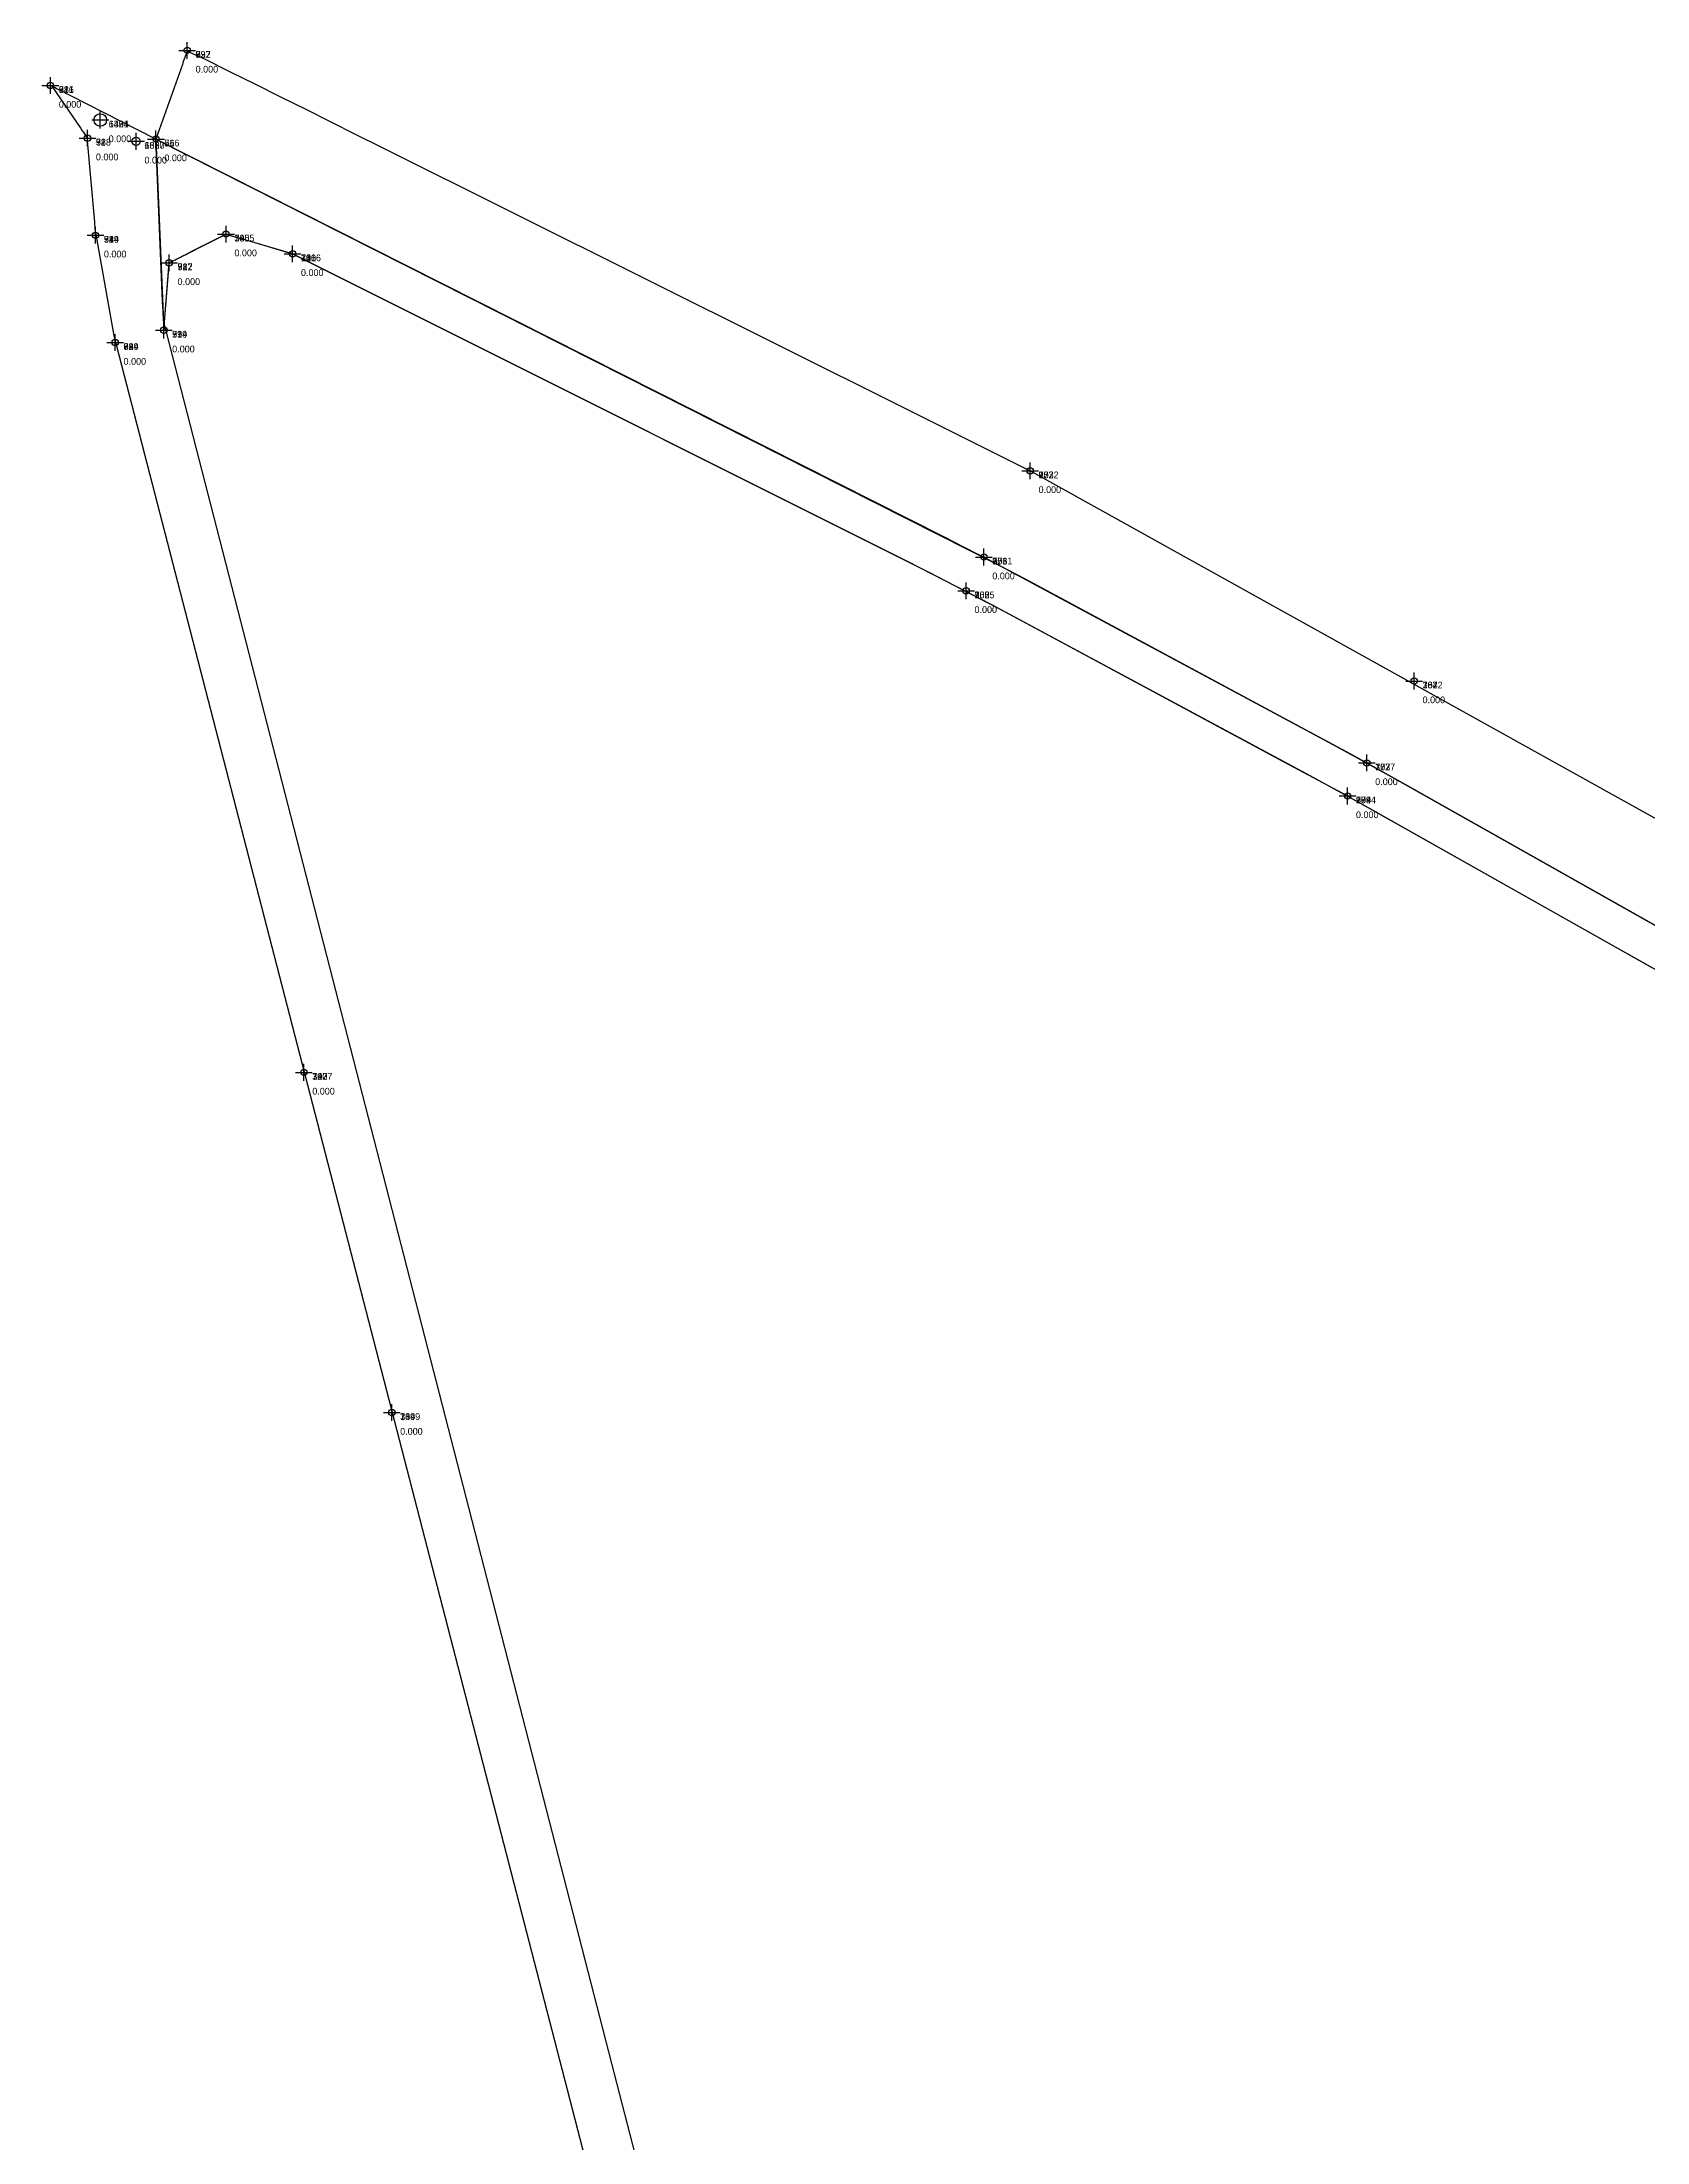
# Model space of a CAD drawing. Header units: metres. Extents: x 581016 to 32581287, y 5319908 to 5321142.
# Drawn here: x 581204.7 to 581395.8, y 5320891.9 to 5321141.8 of the extents above; entities that cross this region are included whole.
import ezdxf
from ezdxf.enums import TextEntityAlignment as Align

# ---------------------------------------------------------------- set-up
doc = ezdxf.new("R2010")
doc.units = ezdxf.units.M
doc.header["$PDMODE"] = 2
doc.header["$PDSIZE"] = 1
for name, color, linetype in [('AufnahmepunktUTMdxf', 7, 'Continuous'), ('Flurstuecksgrenzedxf', 7, 'Continuous'), ('Grenzpunktdxf', 7, 'Continuous'), ('PointHeights', 7, 'Continuous'), ('PointNames', 7, 'Continuous'), ('UmringPStrassenverkehrdxf', 7, 'Continuous'), ('UmringspolygonWegdxf', 7, 'Continuous'), ('Versicherungspunktdxf', 7, 'Continuous')]:
    doc.layers.add(name, color=color, linetype=linetype)

msp = doc.modelspace()

# ---------------------------------------------------------------- linework, layer by layer
at = {"layer": 'AufnahmepunktUTMdxf', "color": 178}
msp.add_circle((581211.66, 5321132.5), 0.75, dxfattribs=at)
msp.add_circle((581211.66, 5321132.5), 0.75, dxfattribs=at)
at = {"layer": 'AufnahmepunktUTMdxf', "linetype": 'Continuous'}
msp.add_point((581211.66, 5321132.5), dxfattribs=at)
msp.add_point((581211.66, 5321132.5), dxfattribs=at)
msp.add_point((581211.66, 5321132.5), dxfattribs=at)
msp.add_point((581211.66, 5321132.5), dxfattribs=at)
at = {"layer": 'Flurstuecksgrenzedxf', "color": 178}
for points in [[(581415.76, 5321038.8), (581322.56, 5321090.63), (581307.86, 5321097.97), (581245.11, 5321129.26), (581242.12, 5321130.75), (581239.14, 5321132.24), (581236.15, 5321133.73), (581233.16, 5321135.22), (581230.17, 5321136.71), (581227.18, 5321138.2), (581224.2, 5321139.69), (581221.98, 5321140.7), (581221.87, 5321140.38), (581221.76, 5321140.07), (581221.65, 5321139.75), (581221.54, 5321139.44), (581221.43, 5321139.12), (581218.29, 5321130.23), (581318.77, 5321079.45), (581325.56, 5321075.8), (581359.49, 5321057.56), (581366.09, 5321053.92), (581398.37, 5321035.73)], [(581415.76, 5321038.8), (581322.56, 5321090.63), (581307.86, 5321097.97), (581245.11, 5321129.26), (581242.12, 5321130.75), (581239.14, 5321132.24), (581236.15, 5321133.73), (581233.16, 5321135.22), (581230.17, 5321136.71), (581227.18, 5321138.2), (581224.2, 5321139.69), (581221.98, 5321140.7), (581221.87, 5321140.38), (581221.76, 5321140.07), (581221.65, 5321139.75), (581221.54, 5321139.44), (581221.43, 5321139.12), (581218.29, 5321130.23), (581318.77, 5321079.45), (581325.56, 5321075.8), (581359.49, 5321057.56), (581366.09, 5321053.92), (581398.37, 5321035.73)], [(581275.69, 5320889.06), (581272.55, 5320901.19), (581219.17, 5321108.62), (581219.13, 5321109.76), (581219.08, 5321110.89), (581218.29, 5321130.23), (581208.07, 5321135.41), (581207.9, 5321135.5), (581207.73, 5321135.58), (581207.56, 5321135.67), (581207.4, 5321135.75), (581207.23, 5321135.84), (581207.06, 5321135.92), (581206.89, 5321136.01), (581206.73, 5321136.09), (581206.56, 5321136.18), (581206.39, 5321136.26), (581206.22, 5321136.35), (581206.06, 5321136.43), (581205.89, 5321136.52), (581209.34, 5321131.47), (581209.43, 5321131.34), (581209.52, 5321131.22), (581209.61, 5321131.09), (581209.7, 5321130.97), (581209.79, 5321130.84), (581209.87, 5321130.72), (581209.96, 5321130.59), (581210.05, 5321130.47), (581210.96, 5321120.32), (581211.03, 5321119.55), (581213.12, 5321107.71), (581213.27, 5321106.86), (581368.81, 5320505.14)], [(581275.69, 5320889.06), (581272.55, 5320901.19), (581219.17, 5321108.62), (581219.13, 5321109.76), (581219.08, 5321110.89), (581218.29, 5321130.23), (581208.07, 5321135.41), (581207.9, 5321135.5), (581207.73, 5321135.58), (581207.56, 5321135.67), (581207.4, 5321135.75), (581207.23, 5321135.84), (581207.06, 5321135.92), (581206.89, 5321136.01), (581206.73, 5321136.09), (581206.56, 5321136.18), (581206.39, 5321136.26), (581206.22, 5321136.35), (581206.06, 5321136.43), (581205.89, 5321136.52), (581209.34, 5321131.47), (581209.43, 5321131.34), (581209.52, 5321131.22), (581209.61, 5321131.09), (581209.7, 5321130.97), (581209.79, 5321130.84), (581209.87, 5321130.72), (581209.96, 5321130.59), (581210.05, 5321130.47), (581210.96, 5321120.32), (581211.03, 5321119.55), (581213.12, 5321107.71), (581213.27, 5321106.86), (581368.81, 5320505.14)], [(581396.83, 5321036.6), (581363.59, 5321055.33), (581356.66, 5321059.08), (581321.71, 5321077.87), (581312.25, 5321082.8), (581218.29, 5321130.23), (581219.22, 5321107.48), (581219.86, 5321115.5), (581226.31, 5321118.76), (581226.53, 5321118.87), (581226.78, 5321118.88), (581227.04, 5321118.8), (581227.3, 5321118.72), (581227.56, 5321118.64), (581227.82, 5321118.57), (581228.08, 5321118.49), (581228.34, 5321118.41), (581228.6, 5321118.34), (581228.86, 5321118.26), (581229.12, 5321118.18), (581229.38, 5321118.1), (581234.5, 5321116.59), (581246.31, 5321110.69), (581307.78, 5321079.94), (581317.76, 5321074.83), (581352.57, 5321056.12), (581359.53, 5321052.38), (581392.72, 5321033.71), (581399.35, 5321029.97)], [(581396.83, 5321036.6), (581363.59, 5321055.33), (581356.66, 5321059.08), (581321.71, 5321077.87), (581312.25, 5321082.8), (581218.29, 5321130.23), (581219.22, 5321107.48), (581219.86, 5321115.5), (581226.31, 5321118.76), (581226.53, 5321118.87), (581226.78, 5321118.88), (581227.04, 5321118.8), (581227.3, 5321118.72), (581227.56, 5321118.64), (581227.82, 5321118.57), (581228.08, 5321118.49), (581228.34, 5321118.41), (581228.6, 5321118.34), (581228.86, 5321118.26), (581229.12, 5321118.18), (581229.38, 5321118.1), (581234.5, 5321116.59), (581246.31, 5321110.69), (581307.78, 5321079.94), (581317.76, 5321074.83), (581352.57, 5321056.12), (581359.53, 5321052.38), (581392.72, 5321033.71), (581399.35, 5321029.97)]]:
    msp.add_lwpolyline(points, dxfattribs=at)
at = {"layer": 'Grenzpunktdxf', "color": 178}
for centre in [(581222.01, 5321140.78), (581222.01, 5321140.78), (581222.01, 5321140.78), (581222.01, 5321140.78), (581205.72, 5321136.6), (581205.72, 5321136.6), (581205.72, 5321136.6), (581205.72, 5321136.6), (581210.14, 5321130.34), (581210.14, 5321130.34), (581210.14, 5321130.34), (581210.14, 5321130.34), (581218.29, 5321130.23), (581218.29, 5321130.23), (581218.29, 5321130.23), (581218.29, 5321130.23), (581211.09, 5321118.78), (581211.09, 5321118.78), (581211.09, 5321118.78), (581211.09, 5321118.78), (581226.63, 5321118.92), (581226.63, 5321118.92), (581226.63, 5321118.92), (581226.63, 5321118.92), (581219.86, 5321115.5), (581219.86, 5321115.5), (581219.86, 5321115.5), (581219.86, 5321115.5), (581234.55, 5321116.57), (581234.55, 5321116.57), (581234.55, 5321116.57), (581234.55, 5321116.57), (581219.22, 5321107.48), (581219.22, 5321107.48), (581219.22, 5321107.48), (581219.22, 5321107.48), (581213.43, 5321106.01), (581213.43, 5321106.01), (581213.43, 5321106.01), (581213.43, 5321106.01), (581322.36, 5321090.74), (581322.36, 5321090.74), (581322.36, 5321090.74), (581322.36, 5321090.74), (581316.85, 5321080.48), (581316.85, 5321080.48), (581316.85, 5321080.48), (581316.85, 5321080.48), (581314.73, 5321076.46), (581314.73, 5321076.46), (581314.73, 5321076.46), (581314.73, 5321076.46), (581368.07, 5321065.73), (581368.07, 5321065.73), (581368.07, 5321065.73), (581368.07, 5321065.73), (581362.43, 5321055.98), (581362.43, 5321055.98), (581362.43, 5321055.98), (581362.43, 5321055.98), (581360.14, 5321052.05), (581360.14, 5321052.05), (581360.14, 5321052.05), (581360.14, 5321052.05), (581235.9, 5321019.15), (581235.9, 5321019.15), (581235.9, 5321019.15), (581235.9, 5321019.15), (581246.36, 5320978.67), (581246.36, 5320978.67), (581246.36, 5320978.67), (581246.36, 5320978.67)]:
    msp.add_circle(centre, 0.375, dxfattribs=at)
at = {"layer": 'Grenzpunktdxf', "linetype": 'Continuous'}
for p in [(581222.01, 5321140.78), (581222.01, 5321140.78), (581222.01, 5321140.78), (581222.01, 5321140.78), (581205.72, 5321136.6), (581205.72, 5321136.6), (581205.72, 5321136.6), (581205.72, 5321136.6), (581210.14, 5321130.34), (581210.14, 5321130.34), (581210.14, 5321130.34), (581210.14, 5321130.34), (581218.29, 5321130.23), (581218.29, 5321130.23), (581218.29, 5321130.23), (581218.29, 5321130.23), (581211.09, 5321118.78), (581211.09, 5321118.78), (581211.09, 5321118.78), (581211.09, 5321118.78), (581226.63, 5321118.92), (581226.63, 5321118.92), (581226.63, 5321118.92), (581226.63, 5321118.92), (581234.55, 5321116.57), (581234.55, 5321116.57), (581234.55, 5321116.57), (581234.55, 5321116.57), (581219.86, 5321115.5), (581219.86, 5321115.5), (581219.86, 5321115.5), (581219.86, 5321115.5), (581219.22, 5321107.48), (581219.22, 5321107.48), (581219.22, 5321107.48), (581219.22, 5321107.48), (581213.43, 5321106.01), (581213.43, 5321106.01), (581213.43, 5321106.01), (581213.43, 5321106.01), (581322.36, 5321090.74), (581322.36, 5321090.74), (581322.36, 5321090.74), (581322.36, 5321090.74), (581316.85, 5321080.48), (581316.85, 5321080.48), (581316.85, 5321080.48), (581316.85, 5321080.48), (581314.73, 5321076.46), (581314.73, 5321076.46), (581314.73, 5321076.46), (581314.73, 5321076.46), (581368.07, 5321065.73), (581368.07, 5321065.73), (581368.07, 5321065.73), (581368.07, 5321065.73), (581362.43, 5321055.98), (581362.43, 5321055.98), (581362.43, 5321055.98), (581362.43, 5321055.98), (581360.14, 5321052.05), (581360.14, 5321052.05), (581360.14, 5321052.05), (581360.14, 5321052.05), (581235.9, 5321019.15), (581235.9, 5321019.15), (581235.9, 5321019.15), (581235.9, 5321019.15), (581246.36, 5320978.67), (581246.36, 5320978.67), (581246.36, 5320978.67), (581246.36, 5320978.67)]:
    msp.add_point(p, dxfattribs=at)
at = {"layer": 'UmringPStrassenverkehrdxf', "color": 178}
msp.add_lwpolyline([(581415.76, 5321038.8), (581322.56, 5321090.63), (581307.86, 5321097.97), (581245.11, 5321129.26), (581242.12, 5321130.75), (581239.14, 5321132.24), (581236.15, 5321133.73), (581233.16, 5321135.22), (581230.17, 5321136.71), (581227.18, 5321138.2), (581224.2, 5321139.69), (581221.98, 5321140.7), (581221.87, 5321140.38), (581221.76, 5321140.07), (581221.65, 5321139.75), (581221.54, 5321139.44), (581221.43, 5321139.12), (581218.29, 5321130.23), (581318.77, 5321079.45), (581325.56, 5321075.8), (581359.49, 5321057.56), (581366.09, 5321053.92), (581398.37, 5321035.73)], dxfattribs=at)
msp.add_lwpolyline([(581415.76, 5321038.8), (581322.56, 5321090.63), (581307.86, 5321097.97), (581245.11, 5321129.26), (581242.12, 5321130.75), (581239.14, 5321132.24), (581236.15, 5321133.73), (581233.16, 5321135.22), (581230.17, 5321136.71), (581227.18, 5321138.2), (581224.2, 5321139.69), (581221.98, 5321140.7), (581221.87, 5321140.38), (581221.76, 5321140.07), (581221.65, 5321139.75), (581221.54, 5321139.44), (581221.43, 5321139.12), (581218.29, 5321130.23), (581318.77, 5321079.45), (581325.56, 5321075.8), (581359.49, 5321057.56), (581366.09, 5321053.92), (581398.37, 5321035.73)], dxfattribs=at)
at = {"layer": 'UmringspolygonWegdxf', "color": 178}
for points in [[(581275.69, 5320889.06), (581272.55, 5320901.19), (581219.17, 5321108.62), (581219.13, 5321109.76), (581219.08, 5321110.89), (581218.29, 5321130.23), (581208.07, 5321135.41), (581207.9, 5321135.5), (581207.73, 5321135.58), (581207.56, 5321135.67), (581207.4, 5321135.75), (581207.23, 5321135.84), (581207.06, 5321135.92), (581206.89, 5321136.01), (581206.73, 5321136.09), (581206.56, 5321136.18), (581206.39, 5321136.26), (581206.22, 5321136.35), (581206.06, 5321136.43), (581205.89, 5321136.52), (581209.34, 5321131.47), (581209.43, 5321131.34), (581209.52, 5321131.22), (581209.61, 5321131.09), (581209.7, 5321130.97), (581209.79, 5321130.84), (581209.87, 5321130.72), (581209.96, 5321130.59), (581210.05, 5321130.47), (581210.96, 5321120.32), (581211.03, 5321119.55), (581213.12, 5321107.71), (581213.27, 5321106.86), (581368.81, 5320505.14)], [(581275.69, 5320889.06), (581272.55, 5320901.19), (581219.17, 5321108.62), (581219.13, 5321109.76), (581219.08, 5321110.89), (581218.29, 5321130.23), (581208.07, 5321135.41), (581207.9, 5321135.5), (581207.73, 5321135.58), (581207.56, 5321135.67), (581207.4, 5321135.75), (581207.23, 5321135.84), (581207.06, 5321135.92), (581206.89, 5321136.01), (581206.73, 5321136.09), (581206.56, 5321136.18), (581206.39, 5321136.26), (581206.22, 5321136.35), (581206.06, 5321136.43), (581205.89, 5321136.52), (581209.34, 5321131.47), (581209.43, 5321131.34), (581209.52, 5321131.22), (581209.61, 5321131.09), (581209.7, 5321130.97), (581209.79, 5321130.84), (581209.87, 5321130.72), (581209.96, 5321130.59), (581210.05, 5321130.47), (581210.96, 5321120.32), (581211.03, 5321119.55), (581213.12, 5321107.71), (581213.27, 5321106.86), (581368.81, 5320505.14)], [(581401.65, 5321033.88), (581367.44, 5321053.16), (581360.51, 5321057.01), (581324.55, 5321076.34), (581317.36, 5321080.21), (581218.29, 5321130.23), (581219.22, 5321107.48), (581219.85, 5321115.33), (581219.93, 5321115.53), (581220.14, 5321115.64), (581220.35, 5321115.75), (581220.57, 5321115.86), (581220.78, 5321115.97), (581220.99, 5321116.07), (581221.21, 5321116.18), (581221.42, 5321116.29), (581221.64, 5321116.4), (581221.85, 5321116.5), (581222.06, 5321116.61), (581222.28, 5321116.72), (581222.49, 5321116.83), (581226.14, 5321118.67), (581226.37, 5321118.79), (581226.59, 5321118.9), (581226.86, 5321118.85), (581227.12, 5321118.77), (581227.39, 5321118.69), (581227.66, 5321118.61), (581227.93, 5321118.54), (581228.2, 5321118.46), (581228.46, 5321118.38), (581228.73, 5321118.3), (581229, 5321118.22), (581229.27, 5321118.14), (581234.53, 5321116.58), (581247.02, 5321110.33), (581310.28, 5321078.69), (581319.37, 5321073.96), (581355.2, 5321054.71), (581362.25, 5321050.86), (581396.37, 5321031.65)], [(581401.65, 5321033.88), (581367.44, 5321053.16), (581360.51, 5321057.01), (581324.55, 5321076.34), (581317.36, 5321080.21), (581218.29, 5321130.23), (581219.22, 5321107.48), (581219.85, 5321115.33), (581219.93, 5321115.53), (581220.14, 5321115.64), (581220.35, 5321115.75), (581220.57, 5321115.86), (581220.78, 5321115.97), (581220.99, 5321116.07), (581221.21, 5321116.18), (581221.42, 5321116.29), (581221.64, 5321116.4), (581221.85, 5321116.5), (581222.06, 5321116.61), (581222.28, 5321116.72), (581222.49, 5321116.83), (581226.14, 5321118.67), (581226.37, 5321118.79), (581226.59, 5321118.9), (581226.86, 5321118.85), (581227.12, 5321118.77), (581227.39, 5321118.69), (581227.66, 5321118.61), (581227.93, 5321118.54), (581228.2, 5321118.46), (581228.46, 5321118.38), (581228.73, 5321118.3), (581229, 5321118.22), (581229.27, 5321118.14), (581234.53, 5321116.58), (581247.02, 5321110.33), (581310.28, 5321078.69), (581319.37, 5321073.96), (581355.2, 5321054.71), (581362.25, 5321050.86), (581396.37, 5321031.65)]]:
    msp.add_lwpolyline(points, dxfattribs=at)
at = {"layer": 'Versicherungspunktdxf', "color": 178}
msp.add_circle((581215.92, 5321129.96), 0.5, dxfattribs=at)
msp.add_circle((581215.92, 5321129.96), 0.5, dxfattribs=at)
at = {"layer": 'Versicherungspunktdxf', "linetype": 'Continuous'}
msp.add_point((581215.92, 5321129.96), dxfattribs=at)
msp.add_point((581215.92, 5321129.96), dxfattribs=at)
msp.add_point((581215.92, 5321129.96), dxfattribs=at)
msp.add_point((581215.92, 5321129.96), dxfattribs=at)

# ---------------------------------------------------------------- texts
at = {"layer": 'PointHeights', "linetype": 'Continuous'}
for p in [(581223.01, 5321138.94), (581223.01, 5321138.94), (581223.01, 5321138.94), (581223.01, 5321138.94), (581206.72, 5321134.76), (581206.72, 5321134.76), (581206.72, 5321134.76), (581206.72, 5321134.76), (581212.66, 5321130.66), (581212.66, 5321130.66), (581212.66, 5321130.66), (581212.66, 5321130.66), (581211.14, 5321128.5), (581211.14, 5321128.5), (581211.14, 5321128.5), (581211.14, 5321128.5), (581216.92, 5321128.12), (581216.92, 5321128.12), (581216.92, 5321128.12), (581216.92, 5321128.12), (581219.29, 5321128.39), (581219.29, 5321128.39), (581219.29, 5321128.39), (581219.29, 5321128.39), (581227.63, 5321117.08), (581227.63, 5321117.08), (581227.63, 5321117.08), (581227.63, 5321117.08), (581212.09, 5321116.94), (581212.09, 5321116.94), (581212.09, 5321116.94), (581212.09, 5321116.94), (581235.55, 5321114.73), (581235.55, 5321114.73), (581235.55, 5321114.73), (581235.55, 5321114.73), (581220.86, 5321113.66), (581220.86, 5321113.66), (581220.86, 5321113.66), (581220.86, 5321113.66), (581220.22, 5321105.64), (581220.22, 5321105.64), (581220.22, 5321105.64), (581220.22, 5321105.64), (581214.43, 5321104.17), (581214.43, 5321104.17), (581214.43, 5321104.17), (581214.43, 5321104.17), (581323.36, 5321088.9), (581323.36, 5321088.9), (581323.36, 5321088.9), (581323.36, 5321088.9), (581317.85, 5321078.64), (581317.85, 5321078.64), (581317.85, 5321078.64), (581317.85, 5321078.64), (581315.73, 5321074.62), (581315.73, 5321074.62), (581315.73, 5321074.62), (581315.73, 5321074.62), (581369.07, 5321063.89), (581369.07, 5321063.89), (581369.07, 5321063.89), (581369.07, 5321063.89), (581363.43, 5321054.14), (581363.43, 5321054.14), (581363.43, 5321054.14), (581363.43, 5321054.14), (581361.14, 5321050.21), (581361.14, 5321050.21), (581361.14, 5321050.21), (581361.14, 5321050.21), (581236.9, 5321017.31), (581236.9, 5321017.31), (581236.9, 5321017.31), (581236.9, 5321017.31), (581247.36, 5320976.83), (581247.36, 5320976.83), (581247.36, 5320976.83), (581247.36, 5320976.83)]:
    msp.add_text('0.000', height=0.8, dxfattribs=at).set_placement(p, align=Align.TOP_LEFT)
at = {"layer": 'PointNames', "linetype": 'Continuous'}
for s, p in [('322', (581223.01, 5321140.7)), ('62', (581223.01, 5321140.7)), ('737', (581223.01, 5321140.7)), ('997', (581223.01, 5321140.7)), ('311', (581206.72, 5321136.52)), ('51', (581206.72, 5321136.52)), ('726', (581206.72, 5321136.52)), ('986', (581206.72, 5321136.52)), ('646', (581212.66, 5321132.42)), ('649', (581212.66, 5321132.42)), ('1321', (581212.66, 5321132.42)), ('1324', (581212.66, 5321132.42)), ('53', (581211.14, 5321130.26)), ('313', (581211.14, 5321130.26)), ('728', (581211.14, 5321130.26)), ('988', (581211.14, 5321130.26)), ('655', (581216.92, 5321129.88)), ('662', (581216.92, 5321129.88)), ('1330', (581216.92, 5321129.88)), ('1337', (581216.92, 5321129.88)), ('56', (581219.29, 5321130.15)), ('316', (581219.29, 5321130.15)), ('731', (581219.29, 5321130.15)), ('991', (581219.29, 5321130.15)), ('314', (581212.09, 5321118.7)), ('54', (581212.09, 5321118.7)), ('729', (581212.09, 5321118.7)), ('989', (581212.09, 5321118.7)), ('330', (581227.63, 5321118.84)), ('70', (581227.63, 5321118.84)), ('745', (581227.63, 5321118.84)), ('1005', (581227.63, 5321118.84)), ('52', (581220.86, 5321115.42)), ('312', (581220.86, 5321115.42)), ('727', (581220.86, 5321115.42)), ('987', (581220.86, 5321115.42)), ('331', (581235.55, 5321116.49)), ('746', (581235.55, 5321116.49)), ('71', (581235.55, 5321116.49)), ('1006', (581235.55, 5321116.49)), ('59', (581220.22, 5321107.4)), ('319', (581220.22, 5321107.4)), ('734', (581220.22, 5321107.4)), ('994', (581220.22, 5321107.4)), ('324', (581214.43, 5321105.93)), ('64', (581214.43, 5321105.93)), ('739', (581214.43, 5321105.93)), ('999', (581214.43, 5321105.93)), ('357', (581323.36, 5321090.66)), ('97', (581323.36, 5321090.66)), ('772', (581323.36, 5321090.66)), ('1032', (581323.36, 5321090.66)), ('356', (581317.85, 5321080.4)), ('96', (581317.85, 5321080.4)), ('771', (581317.85, 5321080.4)), ('1031', (581317.85, 5321080.4)), ('350', (581315.73, 5321076.38)), ('90', (581315.73, 5321076.38)), ('765', (581315.73, 5321076.38)), ('1025', (581315.73, 5321076.38)), ('367', (581369.07, 5321065.65)), ('782', (581369.07, 5321065.65)), ('107', (581369.07, 5321065.65)), ('1042', (581369.07, 5321065.65)), ('362', (581363.43, 5321055.9)), ('777', (581363.43, 5321055.9)), ('102', (581363.43, 5321055.9)), ('1037', (581363.43, 5321055.9)), ('359', (581361.14, 5321051.97)), ('99', (581361.14, 5321051.97)), ('774', (581361.14, 5321051.97)), ('1034', (581361.14, 5321051.97)), ('332', (581236.9, 5321019.07)), ('72', (581236.9, 5321019.07)), ('747', (581236.9, 5321019.07)), ('1007', (581236.9, 5321019.07)), ('334', (581247.36, 5320978.59)), ('749', (581247.36, 5320978.59)), ('74', (581247.36, 5320978.59)), ('1009', (581247.36, 5320978.59))]:
    msp.add_text(s, height=0.8, dxfattribs=at).set_placement(p, align=Align.TOP_LEFT)

doc.saveas('drawing.dxf')
